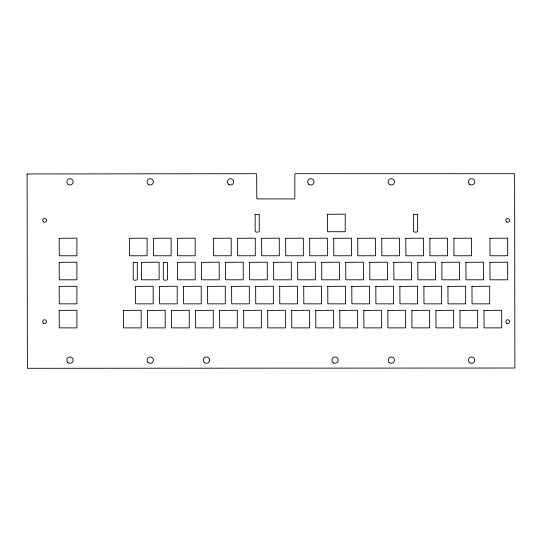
<?xml version="1.0" encoding="UTF-8"?>
<svg xmlns="http://www.w3.org/2000/svg" width="542" height="542" viewBox="0 0 542 542"><rect width="100%" height="100%" fill="white"/><g stroke="black" fill="none" stroke-linecap="round" stroke-linejoin="round"><path stroke-width="0.81" d="M27.114 173.975L27.385 368.296L514.886 368.025L514.615 173.704L295.227 173.691L294.848 174.07L294.848 198.562L294.469 198.941L256.833 198.894L256.644 174.07L256.264 173.691L27.114 173.975M59.18 238.324L59.281 255.77L76.896 255.77L76.896 238.155L59.18 238.324M59.18 262.362L59.281 279.808L76.896 279.808L76.896 262.192L59.18 262.362M59.18 286.4L59.281 303.845L76.896 303.845L76.896 286.23L59.18 286.4M59.18 310.437L59.281 327.876L76.896 327.876L76.896 310.261L59.18 310.437M129.389 238.324L129.491 255.77L147.106 255.77L147.106 238.155L129.389 238.324M123.447 310.437L123.542 327.876L141.157 327.876L141.157 310.261L123.447 310.437M133.217 262.423L133.203 279.476C133.772 280.499 136.753 280.499 137.316 279.476L137.302 262.423L133.217 262.423M135.466 286.4L135.561 303.845L153.176 303.845L153.176 286.23L135.466 286.4M141.408 262.362L141.509 279.808L159.124 279.808L159.124 262.192L141.408 262.362M153.427 238.324L153.528 255.77L171.143 255.77L171.143 238.155L153.427 238.324M147.485 310.437L147.58 327.876L165.195 327.876L165.195 310.261L147.485 310.437M159.497 286.4L159.599 303.845L177.214 303.845L177.214 286.23L159.497 286.4M163.325 262.423L163.311 279.476C163.88 280.499 166.861 280.499 167.424 279.476L167.41 262.423L163.325 262.423M177.464 238.324L177.559 255.77L195.174 255.77L195.174 238.155L177.464 238.324M177.464 262.362L177.559 279.808L195.174 279.808L195.174 262.192L177.464 262.362M171.516 310.437L171.618 327.876L189.233 327.876L189.233 310.261L171.516 310.437M183.535 286.4L183.636 303.845L201.251 303.845L201.251 286.23L183.535 286.4M201.502 262.362L201.597 279.808L219.212 279.808L219.212 262.192L201.502 262.362M195.554 310.437L195.648 327.876L213.263 327.876L213.263 310.261L195.554 310.437M213.514 238.324L213.616 255.77L231.231 255.77L231.231 238.155L213.514 238.324M207.572 286.4L207.667 303.845L225.282 303.845L225.282 286.23L207.572 286.4M225.533 262.362L225.635 279.808L243.25 279.808L243.25 262.192L225.533 262.362M219.591 310.437L219.686 327.876L237.301 327.876L237.301 310.261L219.591 310.437M237.552 238.324L237.653 255.77L255.268 255.77L255.268 238.155L237.552 238.324M231.61 286.4L231.705 303.845L249.32 303.845L249.32 286.23L231.61 286.4M255.167 214.354L255.153 231.407C255.722 232.423 258.703 232.423 259.266 231.407L259.252 214.354L255.167 214.354M249.571 262.362L249.666 279.808L267.281 279.808L267.281 262.192L249.571 262.362M243.622 310.437L243.724 327.876L261.339 327.876L261.339 310.261L243.622 310.437M261.59 238.324L261.684 255.77L279.299 255.77L279.299 238.155L261.59 238.324M255.641 286.4L255.743 303.845L273.358 303.845L273.358 286.23L255.641 286.4M273.608 262.362L273.703 279.808L291.318 279.808L291.318 262.192L273.608 262.362M267.66 310.437L267.762 327.876L285.377 327.876L285.377 310.261L267.66 310.437M285.627 238.324L285.722 255.77L303.337 255.77L303.337 238.155L285.627 238.324M279.679 286.4L279.774 303.845L297.389 303.845L297.389 286.23L279.679 286.4M297.639 262.362L297.741 279.808L315.356 279.808L315.356 262.192L297.639 262.362M291.698 310.437L291.792 327.876L309.407 327.876L309.407 310.261L291.698 310.437M309.658 238.324L309.76 255.77L327.375 255.77L327.375 238.155L309.658 238.324M303.716 286.4L303.811 303.845L321.426 303.845L321.426 286.23L303.716 286.4M327.497 214.293L327.598 231.739L345.213 231.739L345.213 214.124L327.497 214.293M321.677 262.362L321.779 279.808L339.394 279.808L339.394 262.192L321.677 262.362M315.735 310.437L315.83 327.876L333.445 327.876L333.445 310.261L315.735 310.437M333.696 238.324L333.791 255.77L351.406 255.77L351.406 238.155L333.696 238.324M327.747 286.4L327.849 303.845L345.464 303.845L345.464 286.23L327.747 286.4M345.715 262.362L345.81 279.808L363.425 279.808L363.425 262.192L345.715 262.362M339.766 310.437L339.868 327.876L357.483 327.876L357.483 310.261L339.766 310.437M357.734 238.324L357.828 255.77L375.443 255.77L375.443 238.155L357.734 238.324M351.785 286.4L351.887 303.845L369.502 303.845L369.502 286.23L351.785 286.4M369.752 262.362L369.847 279.808L387.462 279.808L387.462 262.192L369.752 262.362M363.804 310.437L363.899 327.876L381.514 327.876L381.514 310.261L363.804 310.437M381.764 238.324L381.866 255.77L399.481 255.77L399.481 238.155L381.764 238.324M375.823 286.4L375.918 303.845L393.533 303.845L393.533 286.23L375.823 286.4M393.783 262.362L393.885 279.808L411.5 279.808L411.5 262.192L393.783 262.362M387.842 310.437L387.937 327.876L405.552 327.876L405.552 310.261L387.842 310.437M405.802 238.324L405.904 255.77L423.519 255.77L423.519 238.155L405.802 238.324M399.861 286.4L399.955 303.845L417.57 303.845L417.57 286.23L399.861 286.4M413.553 214.354L413.539 231.407C414.102 232.423 417.089 232.423 417.652 231.407L417.638 214.354L413.553 214.354M417.821 262.362L417.916 279.808L435.531 279.808L435.531 262.192L417.821 262.362M411.873 310.437L411.974 327.876L429.589 327.876L429.589 310.261L411.873 310.437M429.84 238.324L429.935 255.77L447.55 255.77L447.55 238.155L429.84 238.324M423.891 286.4L423.993 303.845L441.608 303.845L441.608 286.23L423.891 286.4M441.859 262.362L441.954 279.808L459.569 279.808L459.569 262.192L441.859 262.362M435.91 310.437L436.012 327.876L453.627 327.876L453.627 310.261L435.91 310.437M453.878 238.324L453.972 255.77L471.587 255.77L471.587 238.155L453.878 238.324M447.929 286.4L448.024 303.845L465.639 303.845L465.639 286.23L447.929 286.4M465.89 262.362L465.991 279.808L483.606 279.808L483.606 262.192L465.89 262.362M459.948 310.437L460.043 327.876L477.658 327.876L477.658 310.261L459.948 310.437M471.967 286.4L472.062 303.845L489.677 303.845L489.677 286.23L471.967 286.4M489.927 238.324L490.029 255.77L507.644 255.77L507.644 238.155L489.927 238.324M489.927 262.362L490.029 279.808L507.644 279.808L507.644 262.192L489.927 262.362M483.986 310.437L484.081 327.876L501.696 327.876L501.696 310.261L483.986 310.437M43.353 221.773A1.897 1.897 0 0 0 46.476 220.757A1.897 1.897 0 0 0 44.038 218.555A1.897 1.897 0 0 0 43.353 221.773M43.482 323.154A1.897 1.897 0 0 0 46.504 321.873A1.897 1.897 0 0 0 43.882 319.895A1.897 1.897 0 0 0 43.482 323.154M506.689 323.249A1.897 1.897 0 0 0 509.588 321.697A1.897 1.897 0 0 0 506.79 319.97A1.897 1.897 0 0 0 506.689 323.249M506.743 222.003A1.897 1.897 0 0 0 509.588 220.364A1.897 1.897 0 0 0 506.743 218.717A1.897 1.897 0 0 0 506.743 222.003M148.041 362.381A3.164 3.164 0 0 0 153.332 360.965A3.164 3.164 0 0 0 149.457 357.09A3.164 3.164 0 0 0 148.041 362.381M67.764 362.381A3.164 3.164 0 0 0 73.055 360.965A3.164 3.164 0 0 0 69.18 357.09A3.164 3.164 0 0 0 67.764 362.381M204.246 362.381A3.164 3.164 0 0 0 209.537 360.965A3.164 3.164 0 0 0 205.662 357.09A3.164 3.164 0 0 0 204.246 362.381M333.493 362.889A3.164 3.164 0 0 0 338.235 360.145A3.164 3.164 0 0 0 333.493 357.408A3.164 3.164 0 0 0 333.493 362.889M389.319 362.612A3.164 3.164 0 0 0 394.427 360.633A3.164 3.164 0 0 0 390.165 357.198A3.164 3.164 0 0 0 389.319 362.612M469.514 362.544A3.164 3.164 0 0 0 474.684 360.735A3.164 3.164 0 0 0 470.524 357.164A3.164 3.164 0 0 0 469.514 362.544M148.61 184.592A3.164 3.164 0 0 0 153.352 181.855A3.164 3.164 0 0 0 148.61 179.111A3.164 3.164 0 0 0 148.61 184.592M228.948 184.592A3.164 3.164 0 0 0 233.697 181.855A3.164 3.164 0 0 0 228.948 179.111A3.164 3.164 0 0 0 228.948 184.592M308.791 184.239A3.164 3.164 0 0 0 313.967 182.451A3.164 3.164 0 0 0 309.828 178.867A3.164 3.164 0 0 0 308.791 184.239M389.725 184.592A3.164 3.164 0 0 0 394.468 181.855A3.164 3.164 0 0 0 389.725 179.111A3.164 3.164 0 0 0 389.725 184.592M469.636 184.355A3.164 3.164 0 0 0 474.704 182.275A3.164 3.164 0 0 0 470.375 178.928A3.164 3.164 0 0 0 469.636 184.355M68.414 184.592A3.164 3.164 0 0 0 73.163 181.855A3.164 3.164 0 0 0 68.414 179.111A3.164 3.164 0 0 0 68.414 184.592"/></g></svg>
